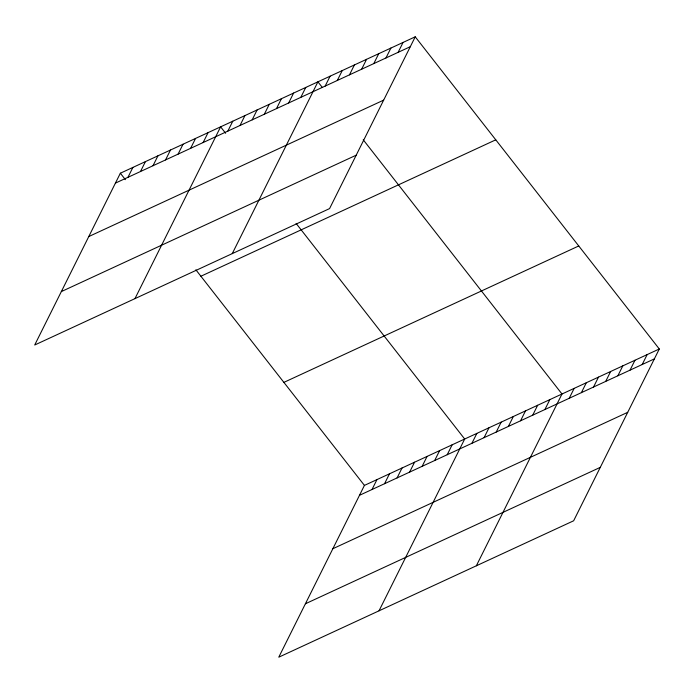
<?xml version="1.0" encoding="UTF-8"?>
<svg xmlns="http://www.w3.org/2000/svg" width="694" height="694" viewBox="0 0 694 694"><rect width="100%" height="100%" fill="white"/><g stroke="black" fill="none" stroke-linecap="round" stroke-linejoin="round"><path stroke-width="1.04" d="M415.229 36.808L120.357 173.214L34.7 345.013L329.572 208.599L415.229 36.808L659.3 348.987L573.643 520.786L278.771 657.192L364.428 485.401L659.3 348.987M127.948 177.326L132.884 167.419M140.483 171.531L145.419 161.624M153.01 165.727L157.954 155.82M165.545 159.932L170.481 150.025M178.08 154.137L183.016 144.231M190.607 148.343L195.543 138.436M203.142 142.539L208.079 132.632M134.957 298.637L220.614 126.837L225.645 133.274M227.84 131.114L232.776 121.207M240.003 125.493L244.939 115.586M252.165 119.862L257.101 109.956M264.327 114.232L269.263 104.326M276.49 108.611L281.426 98.704M288.652 102.981L293.597 93.074M300.814 97.351L305.759 87.444M232.264 253.614L317.921 81.823L322.328 87.453M325.148 86.099L330.084 76.193M337.31 80.469L342.246 70.562M349.472 74.848L354.408 64.941M361.635 69.218L366.571 59.311M373.797 63.588L378.742 53.681M385.959 57.966L390.904 48.059M398.122 52.336L403.067 42.429M372.019 489.504L376.955 479.606M384.554 483.709L389.49 473.802M397.081 477.914L402.026 468.008M409.616 472.12L414.552 462.213M422.152 466.316L427.088 456.409M434.678 460.521L439.623 450.614M447.214 454.726L452.15 444.819M379.028 610.815L464.685 439.016L296.121 223.416M471.911 443.301L476.847 433.394M484.074 437.671L489.01 427.764M496.236 432.041L501.172 422.134M508.398 426.42L513.334 416.513M520.561 420.79L525.497 410.883M532.723 415.159L537.668 405.253M544.885 409.538L549.83 399.631M476.336 565.801L561.993 394.001L363.222 139.772M569.219 398.278L574.155 388.38M581.381 392.657L586.317 382.75M593.544 387.026L598.48 377.12M605.706 381.396L610.642 371.498M617.868 375.775L622.813 365.868M630.031 370.145L634.975 360.238M642.202 364.524L647.138 354.617M115.412 183.121L410.293 46.706M88.78 236.55L383.652 100.136M61.332 291.593L356.213 155.178M200.896 276.238L495.776 139.824M283.881 382.377L578.753 245.962M359.483 495.308L654.364 358.893M332.851 548.728L627.723 412.314M305.412 603.771L600.284 467.357M120.357 173.214L125.388 179.659M195.864 269.801L364.428 485.401"/></g></svg>
